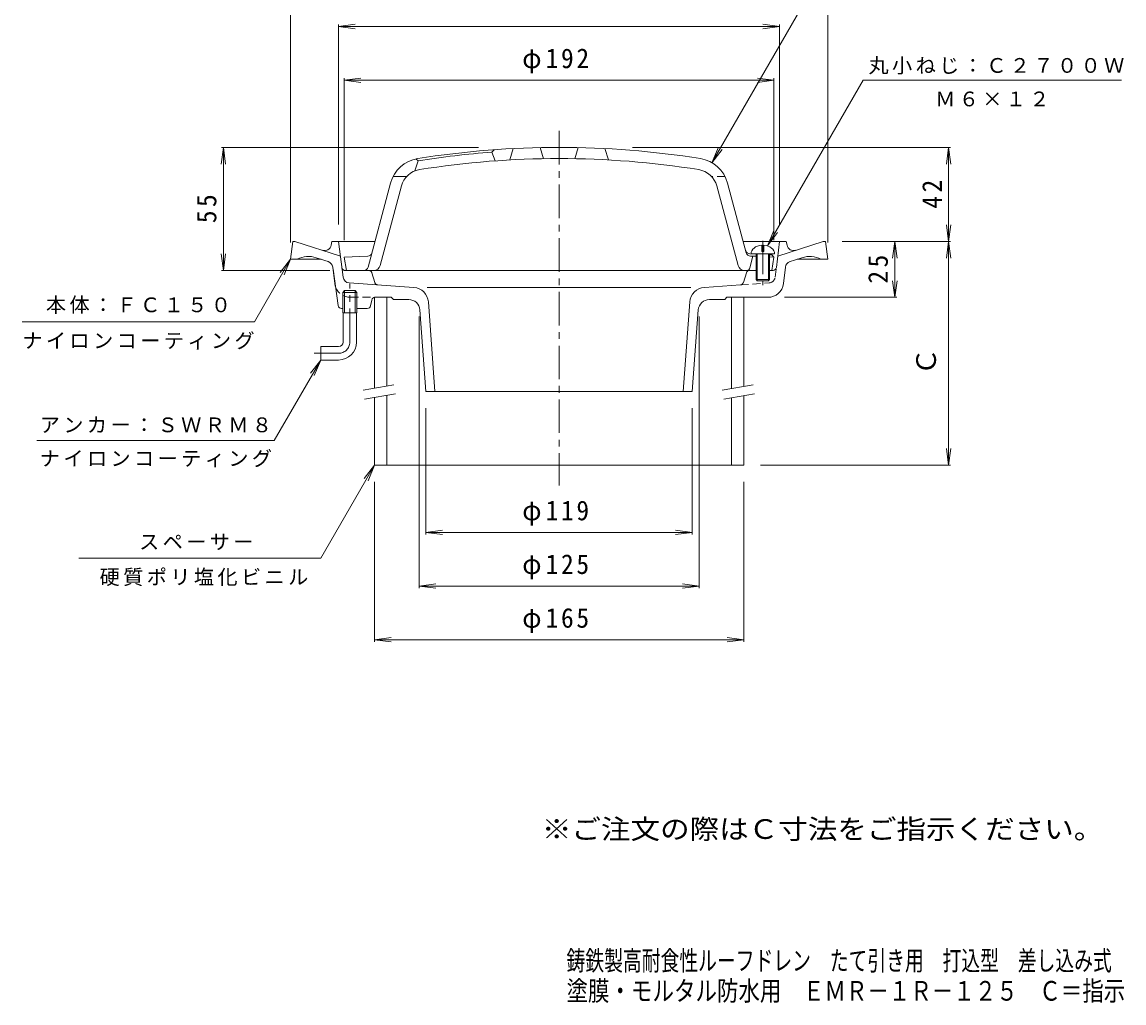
# Model space of a CAD drawing. Units: millimetres, scale not verified. Extents: x -279 to 213, y -345 to 346.
# Drawn here: x -279.3 to 213, y -344.8 to 93.5 of the extents above; entities that cross this region are included whole.
import ezdxf
from ezdxf.enums import TextEntityAlignment as Align

# ---------------------------------------------------------------- set-up
doc = ezdxf.new("R2010")
doc.units = ezdxf.units.MM
doc.header["$LTSCALE"] = 3
for name, pattern in [('CHAIN1', [8, 5, -1, 1, -1]), ('DASHED1', [1.8, 1.2, -0.6]), ('DOUBLE_CHAIN2', [12.8, 9, -1, 0.6, -0.6, 0.6, -1])]:
    doc.linetypes.add(name, pattern=pattern)
for name, color, linetype, lineweight in [('0-0', 3, 'Continuous', 9), ('0-2', 6, 'Continuous', 5), ('0-3', 4, 'Continuous', 9), ('0-4', 7, 'Continuous', 9), ('0-5', 7, 'Continuous', 9)]:
    doc.layers.add(name, color=color, linetype=linetype, lineweight=lineweight)
doc.layers.add('F-4', color=6, linetype='Continuous')
doc.layers.add('F-5', color=2, linetype='Continuous')
doc.styles.add('ＭＳ ゴシック', font='')
doc.styles.get('ＭＳ ゴシック').set_extended_font_data('MS Gothic')

msp = doc.modelspace()

# ---------------------------------------------------------------- linework, layer by layer
at = {"layer": '0-0', "linetype": 'CHAIN1'}
for p, q in [((-39.316, 44.853), (-39.316, -113.658)), ((-132.816, -49.538), (-132.816, -23.538)), ((-137.816, -54.538), (-148.816, -54.538))]:
    msp.add_line(p, q, dxfattribs=at)
at = {"layer": '0-0'}
for p, q in [((-158.316, -4.538), (-157.316, -4.538)), ((-137.006, -11.137), (-157.316, -4.538)), ((-141.159, -6.261), (-140.816, -4.538)), ((-140.816, -4.538), (-121.575, -4.538)), ((-135.86, -20.469), (-137.816, -4.538)), ((42.942, -4.538), (62.184, -4.538)), ((57.749, -16.22), (59.184, -4.538)), ((58.373, -11.137), (78.684, -4.538)), ((62.526, -6.261), (62.184, -4.538)), ((79.684, -4.538), (78.684, -4.538)), ((-142.483, -13.563), (-147.826, -11.827)), ((63.5, -13.677), (69.194, -11.827)), ((-139.531, -23.391), (-140.433, -16.051)), ((-138, -33.249), (-140.316, -16.999)), ((42.99, -22.943), (44.354, -18.589)), ((56.26, -17.538), (54.684, -17.538)), ((60.899, -23.391), (61.8, -16.051)), ((-104.222, -25.115), (-133.092, -23.096)), ((41.663, -23.991), (25.589, -25.115)), ((-135.176, -26.538), (-135.991, -27.338)), ((-129.641, -27.338), (-135.991, -27.338)), ((-135.991, -36.538), (-135.991, -27.338)), ((-130.456, -26.538), (-135.176, -26.538)), ((-135.176, -36.538), (-135.176, -26.538)), ((-129.641, -27.338), (-130.456, -26.538)), ((-130.456, -36.538), (-130.456, -26.538)), ((-129.641, -36.538), (-129.641, -27.338)), ((-98.202, -25.115), (19.57, -25.115)), ((35.684, -29.538), (34.684, -30.538)), ((53.951, -29.538), (35.684, -29.538)), ((-123.057, -30.744), (-123.575, -33.332)), ((-106.464, -30.538), (-113.316, -30.538)), ((-97.729, -31.587), (-94.806, -71.538)), ((19.096, -31.587), (16.173, -71.538)), ((27.831, -30.538), (34.684, -30.538)), ((-136.515, -34.538), (-135.991, -34.538)), ((-129.641, -36.538), (-135.991, -36.538)), ((-135.816, -49.538), (-135.816, -36.538)), ((-129.816, -49.538), (-129.816, -36.538)), ((-129.641, -34.538), (-125.046, -34.538)), ((-101.477, -35.173), (-98.816, -71.538)), ((22.845, -35.173), (20.184, -71.538)), ((-145.816, -51.538), (-145.816, -57.538)), ((-137.816, -51.538), (-145.816, -51.538)), ((-137.816, -57.538), (-145.816, -57.538)), ((-98.816, -71.538), (20.184, -71.538))]:
    msp.add_line(p, q, dxfattribs=at)
at = {"layer": '0-0', "linetype": 'DOUBLE_CHAIN2'}
for p, q in [((-134.893, -17.538), (-124.418, -17.538)), ((-121.622, -22.943), (-122.987, -18.589))]:
    msp.add_line(p, q, dxfattribs=at)
at = {"layer": '0-0', "linetype": 'DASHED1'}
for p, q in [((57.228, -20.469), (57.749, -16.22)), ((41.663, -23.991), (54.459, -23.096)), ((-132.584, -29.538), (-121.587, -29.538))]:
    msp.add_line(p, q, dxfattribs=at)
at = {"layer": '0-0'}
for points in [[(-158.316, -4.538), (-159.316, -12.538), (-145.639, -12.538)], [(79.684, -4.538), (80.684, -12.538), (67.006, -12.538)], [(-121.587, -29.538), (-114.316, -29.538), (-113.316, -30.538)]]:
    msp.add_lwpolyline(points, dxfattribs=at)
for centre, radius, start, end in [((-144.101, -5.677), 3, 252.00015, 348.7693), ((65.469, -5.677), 3, 191.2307, 287.99985), ((-151.225, -22.289), 11, 71.99997, 117.56897), ((-143.41, -16.416), 3, 7.00043, 72.00015), ((64.778, -16.416), 3, 107.99985, 172.99957), ((72.593, -22.289), 11, 62.43103, 108.00003), ((45.786, -19.038), 1.5, 90, 162.59828), ((56.26, -16.038), 1.5, 270, 352.99878), ((-132.584, -22.538), 7, 187.00006, 199.01382), ((-132.882, -20.103), 3, 187.00008, 266.00018), ((41.558, -22.494), 1.5, 274.00122, 342.59828), ((53.951, -22.538), 7, 270, 352.99994), ((-121.587, -31.038), 1.5, 90, 168.68979), ((-104.71, -32.098), 7, 4.18488, 85.99998), ((26.078, -32.098), 7, 94.00002, 175.81512), ((-136.515, -33.038), 1.5, 188.11246, 270), ((-125.046, -33.038), 1.5, 270, 348.68979), ((-106.464, -35.538), 5, 4.18501, 90), ((27.831, -35.538), 5, 90, 175.81499), ((-137.816, -49.538), 2, 270, 0), ((-137.816, -49.538), 8, 270, 0)]:
    msp.add_arc(centre, radius, start, end, dxfattribs=at)
at = {"layer": '0-0', "linetype": 'DOUBLE_CHAIN2'}
for centre, start, end in [((-134.893, -16.038), 187.00122, 270), ((-124.418, -19.038), 17.40172, 90), ((-120.191, -22.494), 197.40172, 265.99878)]:
    msp.add_arc(centre, 1.5, start, end, dxfattribs=at)
at = {"layer": '0-0', "linetype": 'DASHED1'}
for centre, radius, start, end in [((54.25, -20.103), 3, 273.99982, 352.99992), ((-132.584, -22.538), 7, 199.01382, 270)]:
    msp.add_arc(centre, radius, start, end, dxfattribs=at)
at = {"layer": '0-0', "linetype": 'CHAIN1'}
msp.add_arc((-137.816, -49.538), 5, 270, 0, dxfattribs=at)
at = {"layer": '0-2'}
for p, q in [((-59.816, 36.937), (-61.316, 31.849)), ((-47.816, 37.372), (-46.316, 32.4)), ((-30.816, 37.372), (-32.316, 32.4)), ((-18.816, 36.937), (-17.316, 31.849)), ((-103.816, 26.919), (-102.316, 31.457)), ((-102.316, 31.457), (-103.316, 32.285)), ((-124.661, -16.055), (-114.594, 21.515)), ((-119.286, -15.314), (-109.764, 20.221)), ((-113.46, 24.462), (-107.41, 24.462)), ((40.653, -15.314), (31.132, 20.221)), ((44.304, -9.618), (35.961, 21.515)), ((51.184, -6.248), (51.184, -9.13)), ((51.184, -9.13), (52.184, -9.13)), ((52.184, -6.248), (52.184, -9.13)), ((-124.784, -11.099), (-135.316, -11.538)), ((-135.316, -11.538), (-134.316, -17.538)), ((45.892, -10.13), (48.684, -10.246)), ((45.955, -16.38), (47.184, -11.142)), ((46.152, -11.099), (48.684, -11.204)), ((46.434, -10.13), (56.934, -10.13)), ((48.684, -10.13), (48.684, -21.63)), ((49.184, -10.13), (49.184, -22.13)), ((54.184, -10.13), (54.184, -22.13)), ((54.684, -10.13), (54.684, -21.63)), ((54.684, -10.496), (55.684, -10.538)), ((54.684, -11.454), (56.684, -11.538)), ((56.684, -11.538), (55.684, -10.538)), ((56.684, -11.538), (55.684, -17.538)), ((-134.316, -17.538), (48.684, -17.538)), ((55.684, -17.538), (54.684, -17.538)), ((48.684, -21.63), (54.684, -21.63)), ((48.684, -21.63), (49.184, -22.13)), ((49.184, -22.13), (54.184, -22.13)), ((54.684, -21.63), (54.184, -22.13))]:
    msp.add_line(p, q, dxfattribs=at)
at = {"layer": '0-2', "linetype": 'DASHED1'}
msp.add_line((34.828, 24.462), (28.777, 24.462), dxfattribs=at)
at = {"layer": '0-2', "linetype": 'CHAIN1'}
msp.add_line((51.684, -4.246), (51.684, -24.042), dxfattribs=at)
at = {"layer": '0-2'}
msp.add_lwpolyline([(-68.316, 36.41), (-69.316, 35.333), (-67.816, 31.433)], dxfattribs=at)
for centre, radius, start, end in [((-39.316, -362.538), 400, 80.91542, 99.08458), ((-39.316, -362.538), 399, 94.31203, 99.08472), ((-100.105, 17.633), 15, 99.08466, 164.99997), ((-39.316, -362.538), 395, 80.91542, 99.08459), ((21.472, 17.633), 15, 15.00003, 80.9155), ((-100.105, 17.633), 10, 99.0847, 164.99988), ((21.472, 17.633), 10, 15.00012, 80.9153), ((-124.868, -9.101), 2, 272.38673, 345.0005), ((45.976, -8.132), 2, 195.00024, 267.61327), ((46.235, -9.101), 2, 194.9995, 267.61327), ((-126.593, -15.538), 2, 270, 345.00026), ((-122.184, -14.538), 3, 270, 345.00024), ((43.551, -14.538), 3, 194.99976, 270), ((44.495, -16.038), 1.5, 270, 346.80072)]:
    msp.add_arc(centre, radius, start, end, dxfattribs=at)
for start_param, end_param in [(1.6661844, 3.1415927), (6.2831853, 7.7585936)]:
    msp.add_ellipse((51.684, -10.13), major_axis=(5.25, 0), ratio=0.7428, start_param=start_param, end_param=end_param, dxfattribs=at)
at = {"layer": '0-3'}
for p, q in [((-121.816, -29.538), (-121.816, -70.187)), ((-116.316, -29.538), (-116.316, -69.218)), ((37.684, -29.538), (37.684, -70.364)), ((43.184, -29.538), (43.184, -69.394)), ((-116.316, -73.279), (-116.316, -104.538)), ((43.184, -73.456), (43.184, -104.538)), ((-121.816, -74.249), (-121.816, -104.538)), ((37.684, -74.425), (37.684, -104.538)), ((-121.816, -104.538), (43.184, -104.538))]:
    msp.add_line(p, q, dxfattribs=at)
at = {"layer": '0-3', "color": 7}
for p, q in [((-126.93, -71.089), (-113.143, -68.658)), ((33.57, -71.089), (47.358, -68.658)), ((-126.235, -75.028), (-112.448, -72.597)), ((34.265, -75.028), (48.052, -72.597))]:
    msp.add_line(p, q, dxfattribs=at)
at = {"layer": '0-4'}
for p, q in [((-159.316, -5.038), (-159.316, 116.362)), ((80.684, -5.038), (80.684, 116.362)), ((-137.816, 91.462), (-130.38, 92.441)), ((-137.816, 2.962), (-137.816, 92.362)), ((-137.816, 91.462), (59.184, 91.462)), ((-137.816, 91.462), (-130.38, 90.483)), ((59.184, 91.462), (51.748, 92.441)), ((59.184, 91.462), (51.748, 90.483)), ((59.184, 2.962), (59.184, 92.362)), ((-135.316, 67.462), (-127.88, 68.441)), ((-135.316, -4.038), (-135.316, 68.362)), ((-135.316, 67.462), (56.684, 67.462)), ((-135.316, 67.462), (-127.88, 66.483)), ((56.684, 67.462), (49.248, 68.441)), ((56.684, 67.462), (49.248, 66.483)), ((56.684, -4.038), (56.684, 68.362)), ((-189.316, 37.462), (-190.295, 30.026)), ((-75.298, 37.462), (-190.216, 37.462)), ((-189.316, -17.538), (-189.316, 37.462)), ((-189.316, 37.462), (-188.337, 30.026)), ((-6.598, 37.462), (135.584, 37.462)), ((134.684, 37.462), (133.705, 30.026)), ((134.684, -4.538), (134.684, 37.462)), ((134.684, 37.462), (135.663, 30.026)), ((134.684, -4.538), (133.705, 2.898)), ((134.684, -4.538), (135.663, 2.898)), ((87.184, -4.538), (135.584, -4.538)), ((110.684, -4.538), (109.705, -11.973)), ((110.684, -29.538), (110.684, -4.538)), ((110.684, -4.538), (111.663, -11.973)), ((134.684, -4.538), (133.705, -11.973)), ((134.684, -104.538), (134.684, -4.538)), ((134.684, -4.538), (135.663, -11.973)), ((-189.316, -17.538), (-190.295, -10.102)), ((-189.316, -17.538), (-188.337, -10.102)), ((-141.816, -17.538), (-190.216, -17.538)), ((110.684, -29.538), (109.705, -22.102)), ((110.684, -29.538), (111.663, -22.102)), ((61.451, -29.538), (111.584, -29.538)), ((-101.816, -38.038), (-101.816, -159.438)), ((23.184, -38.038), (23.184, -159.438)), ((-98.816, -79.038), (-98.816, -135.438)), ((20.184, -79.038), (20.184, -135.438)), ((134.684, -104.538), (133.705, -97.102)), ((134.684, -104.538), (135.663, -97.102)), ((50.684, -104.538), (135.584, -104.538)), ((-121.816, -112.038), (-121.816, -183.438)), ((43.184, -112.038), (43.184, -183.438)), ((-98.816, -134.538), (-91.38, -133.559)), ((-98.816, -134.538), (20.184, -134.538)), ((-98.816, -134.538), (-91.38, -135.517)), ((20.184, -134.538), (12.748, -133.559)), ((20.184, -134.538), (12.748, -135.517)), ((-101.816, -158.538), (-94.38, -157.559)), ((-101.816, -158.538), (23.184, -158.538)), ((-101.816, -158.538), (-94.38, -159.517)), ((23.184, -158.538), (15.748, -157.559)), ((23.184, -158.538), (15.748, -159.517)), ((-121.816, -182.538), (-114.38, -181.559)), ((43.184, -182.538), (35.748, -181.559)), ((-121.816, -182.538), (43.184, -182.538)), ((-121.816, -182.538), (-114.38, -183.517)), ((43.184, -182.538), (35.748, -183.517))]:
    msp.add_line(p, q, dxfattribs=at)
at = {"layer": '0-5'}
for p, q in [((53.753, -6.546), (96.482, 67.462)), ((96.482, 67.462), (211.929, 67.462)), ((28.972, 30.623), (31.842, 37.552)), ((28.972, 30.623), (33.538, 36.573)), ((53.753, -6.546), (56.623, 0.383)), ((53.753, -6.546), (58.319, -0.596)), ((-159.316, -12.538), (-175.468, -40.513)), ((-159.316, -12.538), (-163.882, -18.488)), ((-159.316, -12.538), (-162.186, -19.467)), ((-175.468, -40.513), (-279.265, -40.513)), ((-145.816, -57.538), (-166.601, -93.538)), ((-145.816, -57.538), (-150.382, -63.488)), ((-145.816, -57.538), (-148.686, -64.467)), ((-166.601, -93.538), (-272.597, -93.538)), ((-121.816, -104.538), (-126.382, -110.488)), ((-121.816, -104.538), (-124.686, -111.467))]:
    msp.add_line(p, q, dxfattribs=at)
for points in [[(28.972, 30.623), (84.35, 126.541), (211.184, 126.541)], [(-121.816, -104.538), (-145.803, -146.084), (-253.938, -146.084)]]:
    msp.add_lwpolyline(points, dxfattribs=at)

# ---------------------------------------------------------------- texts
at = {"layer": '0-4', "color": 2, "style": 'ＭＳ ゴシック'}
msp.add_text('Ｃ', height=8.798, rotation=90, dxfattribs=at).set_placement((131.684, -64.288), align=Align.BOTTOM_LEFT)
at = {"layer": '0-4', "color": 2, "char_height": 8.798, "attachment_point": 7, "style": 'ＭＳ ゴシック'}
for s, insert in [('\\T1.21;\\W0.95;φ192', (-55.816, 70.462)), ('\\T1.21;\\W0.95;φ119', (-55.816, -131.538)), ('\\T1.21;\\W0.95;φ125', (-55.816, -155.538)), ('\\T1.21;\\W0.95;φ165', (-55.816, -179.538))]:
    msp.add_mtext(s, dxfattribs=dict(at, insert=insert))
at = {"layer": '0-4', "color": 2, "char_height": 8.798, "attachment_point": 7, "rotation": 90, "style": 'ＭＳ ゴシック'}
for s, insert in [('\\T1.27;\\W0.95;42', (131.684, 10.087)), ('\\T1.27;\\W0.95;55', (-192.316, 3.587)), ('\\T1.27;\\W0.95;25', (107.684, -23.413))]:
    msp.add_mtext(s, dxfattribs=dict(at, insert=insert))
at = {"layer": '0-5', "char_height": 6.598, "attachment_point": 7, "style": 'ＭＳ ゴシック'}
for s, insert in [('\\T1.17;丸小ねじ：Ｃ２７００Ｗ', (98.898, 70.023)), ('\\T1.17;Ｍ６×１２', (128.705, 55.691)), ('\\T1.17;本体：ＦＣ１５０', (-268.616, -36.92)), ('\\T1.17;ナイロンコーティング', (-279.116, -52.888)), ('\\T1.17;アンカー：ＳＷＲＭ８', (-271.349, -90.146)), ('\\T1.17;ナイロンコーティング', (-271.349, -105.523)), ('\\T1.17;スペーサー', (-226.98, -142.486)), ('\\T1.17;硬質ポリ塩化ビニル', (-244.612, -158.547))]:
    msp.add_mtext(s, dxfattribs=dict(at, insert=insert))
at = {"layer": 'F-4', "style": 'ＭＳ ゴシック'}
for s, width, p in [('鋳鉄製高耐食性ルーフドレン\u3000たて引き用\u3000打込型\u3000差し込み式', 0.7, (-36, -332.91)), ('塗膜・モルタル防水用\u3000ＥＭＲ－１Ｒ－１２５\u3000Ｃ＝指示', 0.8, (-36, -346.41))]:
    msp.add_text(s, height=8.798, dxfattribs=dict(at, width=width)).set_placement(p, align=Align.BOTTOM_LEFT)
at = {"layer": 'F-5', "style": 'ＭＳ ゴシック', "width": 1.1}
msp.add_text('※ご注文の際はＣ寸法をご指示ください。', height=8.798, dxfattribs=at).set_placement((-47.004, -274.147), align=Align.BOTTOM_LEFT)

doc.saveas('drawing.dxf')
